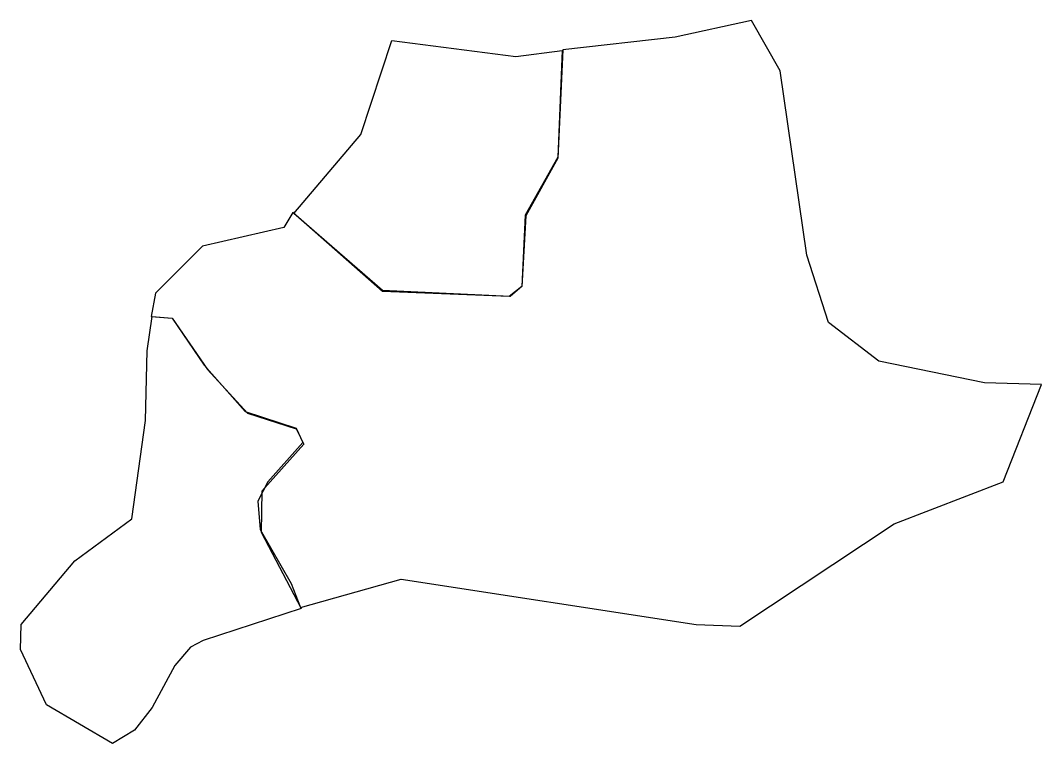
# Model space of a CAD drawing. Extents: x -393 to 303, y 189 to 681.
import ezdxf

# ---------------------------------------------------------------- set-up
doc = ezdxf.new("R2010")
doc.units = 0
doc.layers.add('Layer_1', color=7, linetype='CONTINUOUS')

msp = doc.modelspace()

# ---------------------------------------------------------------- linework, layer by layer
at = {"layer": 'Layer_1', "color": 7}
for points in [[(-202.285712, 281.14286), (-133.714288, 300.571428), (67.428571, 269.714284), (97.142856, 268.571428), (202.285712, 338.285716), (276.571432, 366.85714), (302.857144, 433.14286), (264, 434.285716), (192, 449.14286), (157.714288, 475.428572), (142.857144, 521.14286), (124.571432, 646.85714), (105.142856, 681.14286), (53.142857, 669.714284), (-23.428571, 661.14286), (-26.857143, 587.428572), (-48.571429, 548.000004), (-51.428571, 500.000004), (-60, 493.14286), (-146.285712, 496.571428), (-207.428568, 550.285716), (-213.714288, 540.000004), (-269.142856, 527.428572), (-301.142856, 495.428572), (-304, 479.428572), (-289.714288, 478.285716), (-268, 446.285716), (-240, 414.85714), (-205.142856, 403.428572), (-200.571432, 393.714284), (-224.571432, 366.85714), (-231.428568, 353.714284), (-229.714288, 334.285716), (-208.571432, 297.714284), (-202.285712, 281.14286)], [(-206.857144, 549.714284), (-161.142856, 603.428572), (-140, 667.428572), (-55.428571, 656.571428), (-24, 660.571428), (-26.857143, 588.000004), (-49.142857, 548.571428), (-51.428571, 500.000004), (-59.428571, 493.14286), (-146.285712, 497.14286), (-206.857144, 549.714284)], [(-303.428568, 479.428572), (-289.714288, 478.285716), (-265.714288, 443.428572), (-238.285712, 413.714284), (-205.142856, 402.85714), (-200, 392.571428), (-228.571432, 360.571428), (-229.142856, 332.571428), (-201.714288, 280.571428), (-268.571432, 258.85714), (-277.142856, 254.285716), (-288, 241.714284), (-303.428568, 213.14286), (-315.428568, 197.714284), (-330.285712, 188.571428), (-375.428568, 214.85714), (-393.142856, 252.571428), (-392.571432, 269.714284), (-356, 313.14286), (-317.142856, 341.714284), (-308, 408.571428), (-306.857144, 456.000004), (-303.428568, 479.428572)]]:
    msp.add_lwpolyline(points, close=True, dxfattribs=at)

doc.saveas('drawing.dxf')
